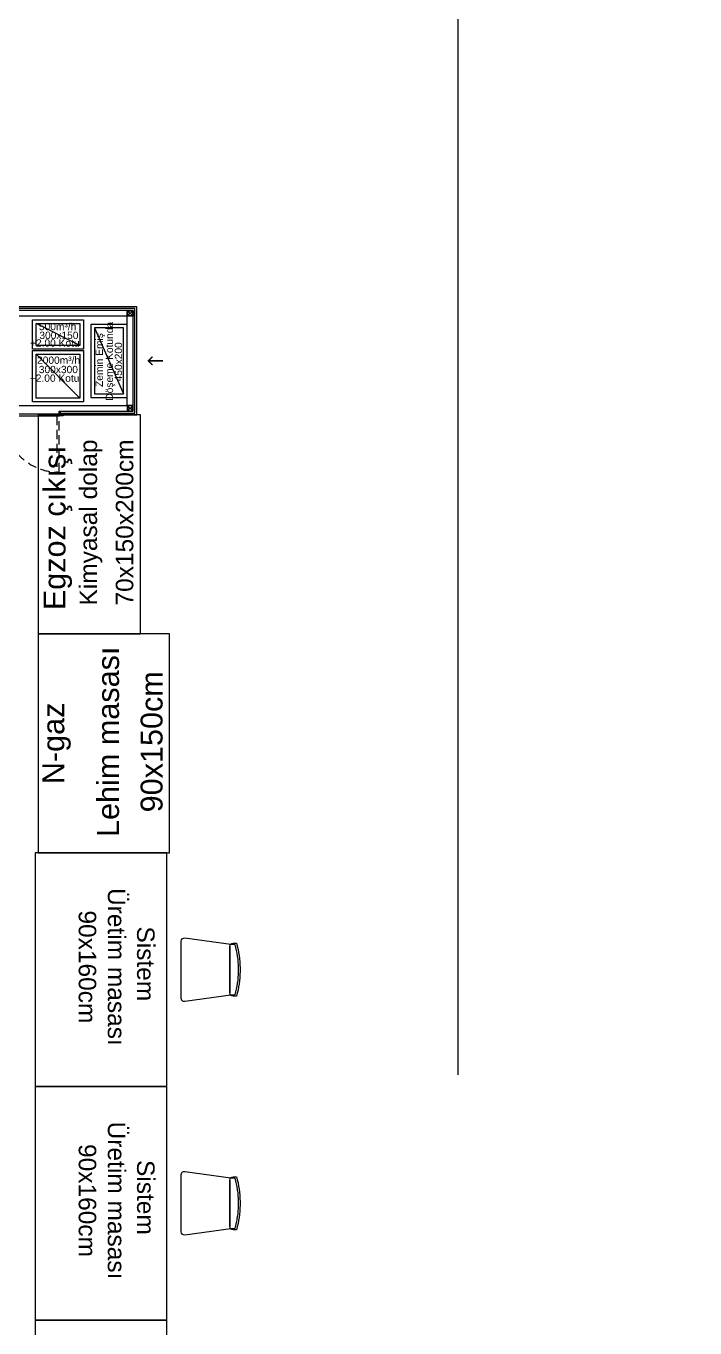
# Model space of a CAD drawing. Header units: centimetres. Extents: x 405464 to 563355, y 50011 to 66875.
# Drawn here: x 512542 to 513001, y 54857 to 55749 of the extents above; entities that cross this region are included whole.
import ezdxf
from ezdxf.enums import TextEntityAlignment as Align

# ---------------------------------------------------------------- set-up
doc = ezdxf.new("R2010")
doc.units = ezdxf.units.CM
for name, pattern in [('DASHDOT', [25.4, 12.7, -6.35, 0, -6.35]), ('DASHED2', [9.525, 6.35, -3.175]), ('HIDDEN', [9.525, 6.35, -3.175])]:
    doc.linetypes.add(name, pattern=pattern)
doc.layers.get('0').update_dxf_attribs({"lineweight": 9})
for name, color, linetype, lineweight in [('0-KRCN-MİMARİ-220526', 8, 'Continuous', 9), ('A_Aks', 30, 'DASHDOT', 9), ('D_Aluminyum', 140, 'Continuous', 18), ('D_Merkez', 51, 'Continuous', 13), ('D_Profil', 155, 'Continuous', 15), ('TF_Cihaz', 20, 'Continuous', 13), ('TF_Mobilya', 142, 'Continuous', 9)]:
    doc.layers.add(name, color=color, linetype=linetype, lineweight=lineweight)
doc.layers.add('Altyapı', color=1, linetype='Continuous')
doc.layers.add('TF_Cihaz_yazı', color=5, linetype='Continuous')
doc.layers.add('DV_alçıpanel_duvar_yeni', color=1, linetype='Continuous', lineweight=20, true_color=0xff0000)
doc.styles.add('MP_KAPI_POZ', font='arial.ttf')
doc.styles.add('Normal', font='arial.ttf')

# ---------------------------------------------------------------- blocks, each defined once
blk = doc.blocks.new('a_aks')
at = {"layer": 'A_Aks', "color": 8, "ltscale": 200}
for p, q in [((8480, 5308.05), (8480, -831.11)), ((-743.44, 3257), (12633.63, 3257))]:
    blk.add_line(p, q, dxfattribs=at)
blk = doc.blocks.new('mimari_yeni_durum')
at = {"layer": 'A_Aks', "color": 8}
blk.add_blockref('a_aks', (0, 0), dxfattribs=at)
blk = doc.blocks.new('sandalye')
at = {"color": 8, "linetype": 'Continuous'}
for p, q in [((-355.7, 180.9), (-378.7, 180.9)), ((-24.3, 217.5), (-340.6, 175.2)), ((0, -196.2), (0, 196.2)), ((-366.5, 171.7), (-340.6, 175.2)), ((-340.6, 175.2), (-366.5, 171.7)), ((-332.8, -157.9), (-332.8, 157.9)), ((-332.8, 157.9), (-332.8, -157.9)), ((-340.6, -175.2), (-366.5, -171.7)), ((-366.5, -171.7), (-340.6, -175.2)), ((-340.6, -175.2), (-24.3, -217.5)), ((-378.7, -180.9), (-355.7, -180.9))]:
    blk.add_line(p, q, dxfattribs=at)
at = {"color": 8, "linetype": 'HIDDEN', "ltscale": 5}
blk.add_line((-403.2, 12.3), (-403.2, -12.3), dxfattribs=at)
at = {"color": 8, "linetype": 'Continuous'}
for centre, radius, start, end in [((276, 0), 679.3, 164.55635, 178.96555), ((-355.7, 157.9), 23, 48.67066, 90), ((-21.5, 196.2), 21.5, 360, 97.62396), ((222.2, 0), 613.2, 163.7398, 178.85401), ((222.2, 0), 613.2, 163.7398, 178.85401), ((-355.7, 157.9), 23, 0, 48.67066), ((-355.7, 157.9), 23, 0, 48.67066), ((276, 0), 679.3, 181.03445, 195.44365), ((222.2, 0), 613.2, 181.14599, 196.2602), ((222.2, 0), 613.2, 181.14599, 196.2602), ((-355.7, -157.9), 23, 270, 311.32934), ((-355.7, -157.9), 23, 311.32934, 360), ((-355.7, -157.9), 23, 311.32934, 360), ((-21.5, -196.2), 21.5, 262.37604, 0)]:
    blk.add_arc(centre, radius, start, end, dxfattribs=at)
at = {"color": 8, "linetype": 'HIDDEN', "ltscale": 5}
for centre, radius, start, end in [((276, 0), 679.3, 178.96555, 181.03445), ((276, 0), 679.3, 178.96555, 181.03445), ((222.2, 0), 613.2, 178.85401, 181.14599), ((222.2, 0), 613.2, 178.85401, 181.14599)]:
    blk.add_arc(centre, radius, start, end, dxfattribs=at)
blk = doc.blocks.new('A$C43b5bca2')
at = {"layer": 'Altyapı', "color": 8, "style": 'MP_KAPI_POZ'}
blk.add_text('N-gaz', height=15, rotation=90, dxfattribs=at).set_placement((-7.5, 27.95), align=Align.MIDDLE_CENTER)
blk = doc.blocks.new('*U123')
at = {"ltscale": 40}
blk.add_lwpolyline([(0, 0), (0, 4), (4, 4), (4, 0)], close=True, dxfattribs=at)
at = {"layer": 'D_Merkez', "ltscale": 0.015}
for points in [[(0, 0), (4, 4)], [(0, 4), (4, 0)]]:
    blk.add_lwpolyline(points, dxfattribs=at)
at = {"layer": 'D_Profil', "ltscale": 40}
blk.add_lwpolyline([(0.3, 0.3), (0.3, 3.7), (3.7, 3.7), (3.7, 0.3)], close=True, dxfattribs=at)
blk = doc.blocks.new('A$Cc0add5d6')
h = blk.add_hatch(color=252)
h.dxf.hatch_style = 1
h.paths.add_polyline_path([(-14, 12), (26, 12), (26, 62), (-14, 62)])
for points, const_width in [([(34, 67.5), (30, 67.5), (30, 47.5), (34, 47.5)], 0.5), ([(140.84, 34.17), (138.01, 37), (140.84, 39.83)], 1), ([(148.06, 37), (138.01, 37)], 1), ([(34, 26.5), (30, 26.5), (30, 6.5), (34, 6.5)], 0.5)]:
    blk.add_lwpolyline(points, dxfattribs=dict(const_width=const_width))
at = {"ltscale": 10}
for points in [[(58.5, 65), (93.5, 65), (93.5, 45), (58.5, 45)], [(61, 62.5), (91, 62.5), (91, 47.5), (61, 47.5)], [(58.5, 44), (93.5, 44), (93.5, 9), (58.5, 9)], [(61, 41.5), (91, 41.5), (91, 11.5), (61, 11.5)]]:
    blk.add_lwpolyline(points, close=True, dxfattribs=at)
for points in [[(91, 47.5), (61, 62.5)], [(91, 11.5), (61, 41.5)]]:
    blk.add_lwpolyline(points, dxfattribs=at)
for points in [[(-14, 12), (26, 12), (26, 62), (-14, 62)], [(98.5, 12), (123.5, 12), (123.5, 62), (98.5, 62)], [(101, 14.5), (121, 14.5), (121, 59.5), (101, 59.5)]]:
    blk.add_lwpolyline(points, close=True)
blk.add_lwpolyline([(101, 59.5), (121, 14.5)])
at = {"layer": 'D_Aluminyum'}
for points in [[(37.5, 2.5), (37.5, 0), (35.5, 0), (35.5, -0.7), (38.2, -0.7), (38.2, 2.5), (37.5, 2.5)], [(38.2, 0.8), (76.8, 0.8)], [(79.5, -0.7), (76.8, -0.7), (76.8, 2.5), (77.5, 2.5), (77.5, 0), (79.5, 0), (79.5, -0.7)], [(38.2, -0.7), (76.8, -0.7)]]:
    blk.add_lwpolyline(points, dxfattribs=at)
at = {"layer": 'D_Aluminyum', "linetype": 'DASHED2'}
blk.add_lwpolyline([(76.8, -0.7), (75.3, -0.7), (75.3, -39.3), (76.8, -39.3)], close=True, dxfattribs=at)
blk.add_arc((76.8, -0.7), 38.6, 180, 267.7746, dxfattribs=at)
at = {"layer": 'D_Profil'}
blk.add_lwpolyline([(-7.5, 6.5), (123.5, 6.5), (123.5, 67.5), (-7.5, 67.5)], close=True, dxfattribs=at)
for points in [[(26, 6.5), (26, 67.5)], [(30, 6.5), (30, 67.5)]]:
    blk.add_lwpolyline(points, dxfattribs=at)
at = {"layer": 'DV_alçıpanel_duvar_yeni'}
for points in [[(77.5, 0), (130, 0), (130, 74), (-14, 74), (-14, 57)], [(77.5, 1.25), (128.75, 1.25), (128.75, 72.75), (-12.75, 72.75), (-12.75, 57)], [(77.5, 2.5), (127.5, 2.5), (127.5, 71.5), (-11.5, 71.5), (-11.5, 57)], [(-14, 17), (-14, 0), (37.5, 0)], [(-12.75, 17), (-12.75, 1.25), (37.5, 1.25)], [(-11.5, 17), (-11.5, 2.5), (37.5, 2.5)], [(37.5, 2.5), (37.5, 0)], [(77.5, 2.5), (77.5, 0)]]:
    blk.add_lwpolyline(points, dxfattribs=at)
at = {"layer": 'D_Profil', "xscale": -1, "rotation": 180}
for p in [(-11.5, 71.5), (26, 71.5), (26, 6.5)]:
    blk.add_blockref('*U123', p, dxfattribs=at)
at = {"layer": 'D_Profil', "rotation": 180}
blk.add_blockref('*U123', (127.5, 71.5), dxfattribs=at)
at = {"layer": 'D_Profil'}
blk.add_blockref('*U123', (-11.5, 2.5), dxfattribs=at)
at = {"layer": 'D_Profil', "xscale": -1}
blk.add_blockref('*U123', (127.5, 2.5), dxfattribs=at)
at = {"style": 'Normal'}
for s, height, p in [('500m³/h', 5, (62.95, 57.99)), ('EP', 20, (-12.43, 35.09)), ('300x150', 5, (63.26, 51.98)), ('+2.00 Kotu', 5, (56.85, 46.71)), ('2000m³/h', 5, (61.67, 34.95)), ('+2.00 Kotu', 5, (56.72, 22.65)), ('300x300', 5, (62.9, 28.57))]:
    blk.add_text(s, height=height, dxfattribs=at).set_placement(p)
for s, p in [('Döşeme Kotunda', (113.7, 9.7)), ('Zemin Emiş', (106.79, 19.09)), ('450x200', (119.94, 22.92))]:
    blk.add_text(s, height=5, rotation=90, dxfattribs=at).set_placement(p)
blk = doc.blocks.new('duvarlar')
blk.add_blockref('A$Cc0add5d6', (8130, 3220))
blk = doc.blocks.new('A$C9e52caec')
at = {"layer": 'TF_Cihaz'}
blk.add_lwpolyline([(8262.5, 3220), (8192.5, 3220), (8192.5, 3070), (8262.5, 3070)], close=True, dxfattribs=at)
at = {"layer": 'TF_Cihaz', "color": 8}
blk.add_lwpolyline([(8282.5, 3070), (8192.5, 3070), (8192.5, 2920), (8282.5, 2920)], close=True, dxfattribs=at)
at = {"layer": 'TF_Mobilya', "color": 8}
for points in [[(8190.5, 2760), (8280.5, 2760), (8280.5, 2920), (8190.5, 2920)], [(8190.5, 2600), (8280.5, 2600), (8280.5, 2760), (8190.5, 2760)], [(8190.5, 2480), (8280.5, 2480), (8280.5, 2600), (8190.5, 2600)]]:
    blk.add_lwpolyline(points, close=True, dxfattribs=at)
at = {"color": 8}
blk.add_blockref('mimari_yeni_durum', (0, 0), dxfattribs=at)
at = {"xscale": -0.1000000000000001, "yscale": 0.1000000000000001, "zscale": 0.1}
for p in [(8290.5, 2840), (8290.5, 2680)]:
    blk.add_blockref('sandalye', p, dxfattribs=at)
at = {"layer": 'Altyapı', "color": 8}
blk.add_blockref('A$C43b5bca2', (8210.33, 2967.04), dxfattribs=at)
at = {"layer": 'Altyapı', "style": 'MP_KAPI_POZ'}
blk.add_text('Egzoz çıkışı', height=15, rotation=90, dxfattribs=at).set_placement((8203.67, 3142.69), align=Align.MIDDLE_CENTER)
at = {"layer": 'TF_Cihaz_yazı', "style": 'MP_KAPI_POZ'}
for s, p in [('Kimyasal dolap', (8226.79, 3146.28)), ('70x150x200cm', (8251.63, 3146.28))]:
    blk.add_text(s, height=12, rotation=90, dxfattribs=at).set_placement(p, align=Align.MIDDLE_CENTER)
at = {"layer": 'TF_Cihaz_yazı', "color": 8, "style": 'MP_KAPI_POZ'}
for s, p in [('Lehim masası', (8240.34, 2996.09)), ('90x150cm', (8270.18, 2996.09))]:
    blk.add_text(s, height=15, rotation=90, dxfattribs=at).set_placement(p, align=Align.MIDDLE_CENTER)
at = {"layer": 'TF_Mobilya', "color": 8, "style": 'MP_KAPI_POZ'}
for s, p in [('Üretim masası', (8246.21, 2841.91)), ('90x160cm', (8226.21, 2841.91)), ('Sistem', (8266.21, 2844.03)), ('Üretim masası', (8246.21, 2681.91)), ('90x160cm', (8226.21, 2681.91)), ('Sistem', (8266.21, 2684.03))]:
    blk.add_text(s, height=12, rotation=270, dxfattribs=at).set_placement(p, align=Align.MIDDLE_CENTER)
blk.add_blockref('duvarlar', (0, 0))

msp = doc.modelspace()

# ---------------------------------------------------------------- block references
at = {"layer": '0-KRCN-MİMARİ-220526', "rotation": 359.999999999997}
msp.add_blockref('A$C9e52caec', (504358.27, 52262.37, 74), dxfattribs=at)

doc.saveas('drawing.dxf')
